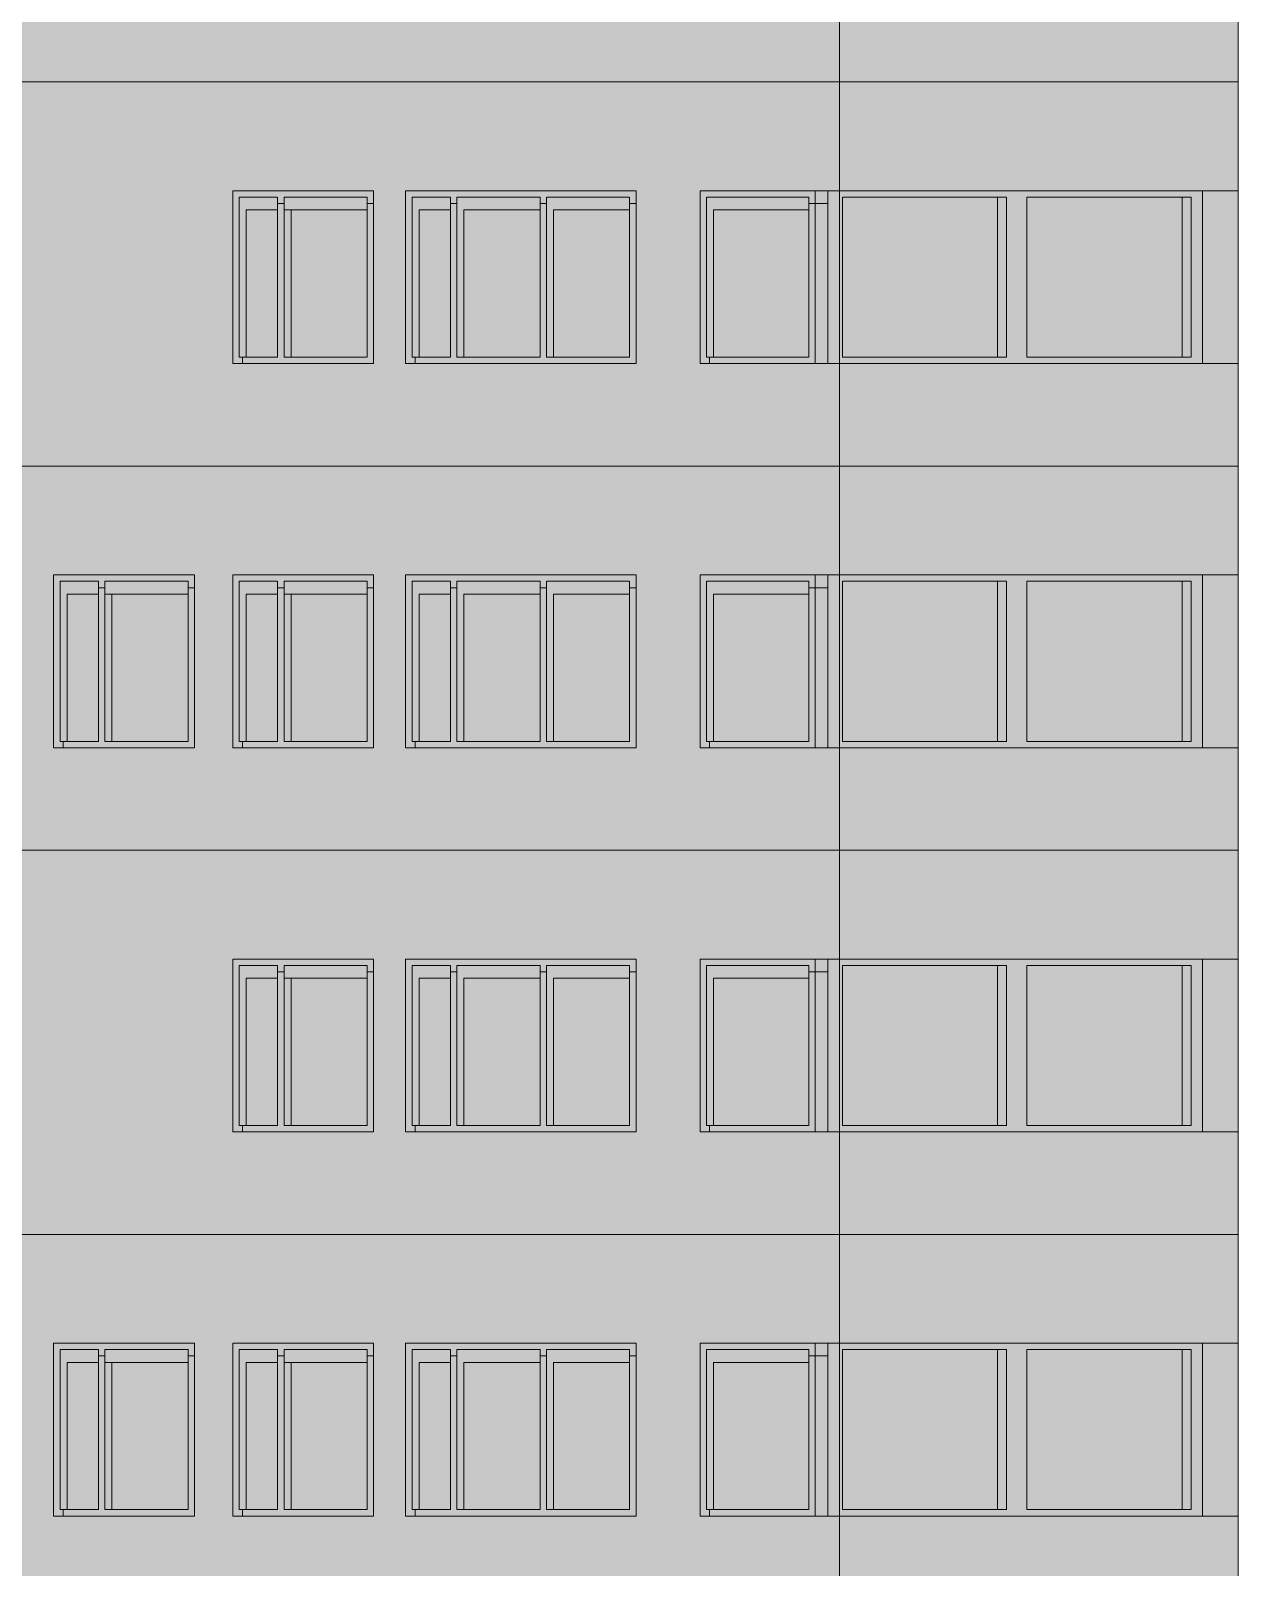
# Model space of a CAD drawing. Header units: millimetres. Extents: x 145836 to 266027, y 108786 to 206069.
# Drawn here: x 163523 to 168240, y 187599 to 193599 of the extents above; entities that cross this region are included whole.
import ezdxf

# ---------------------------------------------------------------- set-up
doc = ezdxf.new("R2010")
doc.units = ezdxf.units.MM
doc.layers.get('0').update_dxf_attribs({"color": 250})
doc.layers.add('hatch1', color=7, linetype='Continuous')

msp = doc.modelspace()

# ---------------------------------------------------------------- hatches: boundary and pattern name
at = {"lineweight": 20}
for color, points in [(253, [(164312.1, 192299), (164349.5, 192299), (164349.5, 192324), (164337.1, 192324), (164337.1, 192949), (164487.1, 192949), (164487.1, 192924), (164512.1, 192924), (164512.1, 192949), (164837.1, 192949), (164837.1, 192924), (164862.1, 192924), (164862.1, 192974), (164312.1, 192974)]), (253, [(165887.1, 192974), (164987.1, 192974), (164987.1, 192299), (165024.5, 192299), (165024.5, 192324), (165012.1, 192324), (165012.1, 192949), (165162.1, 192949), (165162.1, 192924), (165187.1, 192924), (165187.1, 192949), (165512.1, 192949), (165512.1, 192924), (165537.1, 192924), (165537.1, 192949), (165862.1, 192949), (165862.1, 192924), (165887.1, 192924)]), (253, [(163612.1, 191474), (163612.1, 190799), (163649.5, 190799), (163649.5, 190824), (163637.1, 190824), (163637.1, 191449), (163787.1, 191449), (163787.1, 191424), (163812.1, 191424), (163812.1, 191449), (164137.1, 191449), (164137.1, 191424), (164162.1, 191424), (164162.1, 191474)]), (253, [(164312.1, 190799), (164349.5, 190799), (164349.5, 190824), (164337.1, 190824), (164337.1, 191449), (164487.1, 191449), (164487.1, 191424), (164512.1, 191424), (164512.1, 191449), (164837.1, 191449), (164837.1, 191424), (164862.1, 191424), (164862.1, 191474), (164312.1, 191474)]), (253, [(165887.1, 191474), (164987.1, 191474), (164987.1, 190799), (165024.5, 190799), (165024.5, 190824), (165012.1, 190824), (165012.1, 191449), (165162.1, 191449), (165162.1, 191424), (165187.1, 191424), (165187.1, 191449), (165512.1, 191449), (165512.1, 191424), (165537.1, 191424), (165537.1, 191449), (165862.1, 191449), (165862.1, 191424), (165887.1, 191424)]), (255, [(164137.1, 190824), (163812.1, 190824), (163812.1, 191424), (163787.1, 191424), (163787.1, 190824), (163649.5, 190824), (163649.5, 190799), (164162.1, 190799), (164162.1, 191424), (164137.1, 191424)]), (253, [(164312.1, 189299), (164349.5, 189299), (164349.5, 189324), (164337.1, 189324), (164337.1, 189949), (164487.1, 189949), (164487.1, 189924), (164512.1, 189924), (164512.1, 189949), (164837.1, 189949), (164837.1, 189924), (164862.1, 189924), (164862.1, 189974), (164312.1, 189974)]), (253, [(165887.1, 189974), (164987.1, 189974), (164987.1, 189299), (165024.5, 189299), (165024.5, 189324), (165012.1, 189324), (165012.1, 189949), (165162.1, 189949), (165162.1, 189924), (165187.1, 189924), (165187.1, 189949), (165512.1, 189949), (165512.1, 189924), (165537.1, 189924), (165537.1, 189949), (165862.1, 189949), (165862.1, 189924), (165887.1, 189924)]), (253, [(163612.1, 188474), (163612.1, 187799), (163649.5, 187799), (163649.5, 187824), (163637.1, 187824), (163637.1, 188449), (163787.1, 188449), (163787.1, 188424), (163812.1, 188424), (163812.1, 188449), (164137.1, 188449), (164137.1, 188424), (164162.1, 188424), (164162.1, 188474)]), (253, [(164312.1, 187799), (164349.5, 187799), (164349.5, 187824), (164337.1, 187824), (164337.1, 188449), (164487.1, 188449), (164487.1, 188424), (164512.1, 188424), (164512.1, 188449), (164837.1, 188449), (164837.1, 188424), (164862.1, 188424), (164862.1, 188474), (164312.1, 188474)]), (253, [(165887.1, 188474), (164987.1, 188474), (164987.1, 187799), (165024.5, 187799), (165024.5, 187824), (165012.1, 187824), (165012.1, 188449), (165162.1, 188449), (165162.1, 188424), (165187.1, 188424), (165187.1, 188449), (165512.1, 188449), (165512.1, 188424), (165537.1, 188424), (165537.1, 188449), (165862.1, 188449), (165862.1, 188424), (165887.1, 188424)]), (255, [(164137.1, 187824), (163812.1, 187824), (163812.1, 188424), (163787.1, 188424), (163787.1, 187824), (163649.5, 187824), (163649.5, 187799), (164162.1, 187799), (164162.1, 188424), (164137.1, 188424)])]:
    msp.add_hatch(color=color, dxfattribs=at).paths.add_polyline_path(points)
at = {"lineweight": 13}
h = msp.add_hatch(color=253, dxfattribs=at)
h.paths.add_polyline_path([(166587.1, 192974), (166137.1, 192974), (166137.1, 192924), (166162.1, 192924), (166162.1, 192949), (166562.1, 192949), (166562.1, 192924), (166587.1, 192924)])
h.paths.add_polyline_path([(166636.1, 192974), (166587.1, 192974), (166587.1, 192924), (166636.1, 192924)])
at = {"lineweight": 13, "true_color": 0xb3b3b3}
h = msp.add_hatch(color=253, dxfattribs=at)
h.paths.add_polyline_path([(166636.1, 192974), (166636.1, 192299), (168099.6, 192299), (168099.6, 192974)])
h.paths.add_polyline_path([(167414, 192324), (168055.6, 192324), (168055.6, 192949), (167414, 192949)], flags=16)
h.paths.add_polyline_path([(167334.8, 192324), (166693.1, 192324), (166693.1, 192949), (167334.8, 192949)], flags=16)
at = {"lineweight": 13, "true_color": 0x5c5c5c}
h = msp.add_hatch(color=251, dxfattribs=at)
h.dxf.hatch_style = 1
h.paths.add_polyline_path([(168239.6, 192974), (168099.6, 192974), (168099.6, 192299), (168239.6, 192299)])
at = {"lineweight": 20, "true_color": 0x5c6d75}
for points in [[(164337.1, 192949), (164337.1, 192324), (164364.5, 192324), (164364.5, 192899), (164487.1, 192899), (164487.1, 192949)], [(164837.1, 192899), (164837.1, 192949), (164512.1, 192949), (164512.1, 192899)], [(164337.1, 191449), (164337.1, 190824), (164364.5, 190824), (164364.5, 191399), (164487.1, 191399), (164487.1, 191449)], [(164837.1, 191399), (164837.1, 191449), (164512.1, 191449), (164512.1, 191399)], [(164337.1, 189949), (164337.1, 189324), (164364.5, 189324), (164364.5, 189899), (164487.1, 189899), (164487.1, 189949)], [(164837.1, 189899), (164837.1, 189949), (164512.1, 189949), (164512.1, 189899)], [(164337.1, 188449), (164337.1, 187824), (164364.5, 187824), (164364.5, 188399), (164487.1, 188399), (164487.1, 188449)], [(164837.1, 188399), (164837.1, 188449), (164512.1, 188449), (164512.1, 188399)]]:
    msp.add_hatch(color=147, dxfattribs=at).paths.add_polyline_path(points)
at = {"lineweight": 13}
for color, points in [(255, [(164862.1, 192924), (164837.1, 192924), (164837.1, 192324), (164512.1, 192324), (164512.1, 192924), (164487.1, 192924), (164487.1, 192324), (164349.5, 192324), (164349.5, 192299), (164862.1, 192299)]), (255, [(165887.1, 192924), (165862.1, 192924), (165862.1, 192324), (165537.1, 192324), (165537.1, 192924), (165512.1, 192924), (165512.1, 192324), (165187.1, 192324), (165187.1, 192924), (165162.1, 192924), (165162.1, 192324), (165024.5, 192324), (165024.5, 192299), (165887.1, 192299)]), (253, [(166162.1, 192924), (166137.1, 192924), (166137.1, 192299), (166174.5, 192299), (166174.5, 192324), (166162.1, 192324)]), (255, [(164862.1, 191424), (164837.1, 191424), (164837.1, 190824), (164512.1, 190824), (164512.1, 191424), (164487.1, 191424), (164487.1, 190824), (164349.5, 190824), (164349.5, 190799), (164862.1, 190799)]), (255, [(165887.1, 191424), (165862.1, 191424), (165862.1, 190824), (165537.1, 190824), (165537.1, 191424), (165512.1, 191424), (165512.1, 190824), (165187.1, 190824), (165187.1, 191424), (165162.1, 191424), (165162.1, 190824), (165024.5, 190824), (165024.5, 190799), (165887.1, 190799)]), (253, [(166162.1, 191424), (166137.1, 191424), (166137.1, 190799), (166174.5, 190799), (166174.5, 190824), (166162.1, 190824)]), (255, [(164862.1, 189924), (164837.1, 189924), (164837.1, 189324), (164512.1, 189324), (164512.1, 189924), (164487.1, 189924), (164487.1, 189324), (164349.5, 189324), (164349.5, 189299), (164862.1, 189299)]), (255, [(165887.1, 189924), (165862.1, 189924), (165862.1, 189324), (165537.1, 189324), (165537.1, 189924), (165512.1, 189924), (165512.1, 189324), (165187.1, 189324), (165187.1, 189924), (165162.1, 189924), (165162.1, 189324), (165024.5, 189324), (165024.5, 189299), (165887.1, 189299)]), (253, [(166162.1, 189924), (166137.1, 189924), (166137.1, 189299), (166174.5, 189299), (166174.5, 189324), (166162.1, 189324)]), (255, [(164862.1, 188424), (164837.1, 188424), (164837.1, 187824), (164512.1, 187824), (164512.1, 188424), (164487.1, 188424), (164487.1, 187824), (164349.5, 187824), (164349.5, 187799), (164862.1, 187799)]), (255, [(165887.1, 188424), (165862.1, 188424), (165862.1, 187824), (165537.1, 187824), (165537.1, 188424), (165512.1, 188424), (165512.1, 187824), (165187.1, 187824), (165187.1, 188424), (165162.1, 188424), (165162.1, 187824), (165024.5, 187824), (165024.5, 187799), (165887.1, 187799)]), (253, [(166162.1, 188424), (166137.1, 188424), (166137.1, 187799), (166174.5, 187799), (166174.5, 187824), (166162.1, 187824)])]:
    msp.add_hatch(color=color, dxfattribs=at).paths.add_polyline_path(points)
at = {"lineweight": 13, "true_color": 0x5c6d75}
for points in [[(165012.1, 192949), (165012.1, 192324), (165039.5, 192324), (165039.5, 192899), (165162.1, 192899), (165162.1, 192949)], [(166162.1, 192949), (166162.1, 192324), (166189.5, 192324), (166189.5, 192899), (166562.1, 192899), (166562.1, 192949)], [(165012.1, 191449), (165012.1, 190824), (165039.5, 190824), (165039.5, 191399), (165162.1, 191399), (165162.1, 191449)], [(166162.1, 191449), (166162.1, 190824), (166189.5, 190824), (166189.5, 191399), (166562.1, 191399), (166562.1, 191449)], [(165012.1, 189949), (165012.1, 189324), (165039.5, 189324), (165039.5, 189899), (165162.1, 189899), (165162.1, 189949)], [(166162.1, 189949), (166162.1, 189324), (166189.5, 189324), (166189.5, 189899), (166562.1, 189899), (166562.1, 189949)], [(165012.1, 188449), (165012.1, 187824), (165039.5, 187824), (165039.5, 188399), (165162.1, 188399), (165162.1, 188449)], [(166162.1, 188449), (166162.1, 187824), (166189.5, 187824), (166189.5, 188399), (166562.1, 188399), (166562.1, 188449)]]:
    msp.add_hatch(color=147, dxfattribs=at).paths.add_polyline_path(points)
h = msp.add_hatch(color=147, dxfattribs=at)
h.paths.add_polyline_path([(165187.1, 192949), (165187.1, 192324), (165214.5, 192324), (165214.5, 192899), (165512.1, 192899), (165512.1, 192949)])
h.paths.add_polyline_path([(165537.1, 192949), (165537.1, 192324), (165564.5, 192324), (165564.5, 192899), (165862.1, 192899), (165862.1, 192949)])
at = {"lineweight": 13}
h = msp.add_hatch(color=255, dxfattribs=at)
h.paths.add_polyline_path([(166636.1, 192924), (166587.1, 192924), (166587.1, 192299), (166636.1, 192299)])
h.paths.add_polyline_path([(166587.1, 192924), (166562.1, 192924), (166562.1, 192324), (166174.5, 192324), (166174.5, 192299), (166587.1, 192299)])
at = {"lineweight": 13, "true_color": 0x5c6d75}
h = msp.add_hatch(color=147, dxfattribs=at)
h.paths.add_polyline_path([(166693.1, 192949), (166693.1, 192324), (167299.4, 192324), (167299.4, 192949)])
h.paths.add_polyline_path([(167414, 192949), (167414, 192324), (168020.3, 192324), (168020.3, 192949)])
at = {"lineweight": 13, "true_color": 0x5c5c5c}
h = msp.add_hatch(color=251, dxfattribs=at)
h.paths.add_polyline_path([(167334.8, 192949), (167299.4, 192949), (167299.4, 192324), (167334.8, 192324)])
h.paths.add_polyline_path([(168055.6, 192949), (168020.3, 192949), (168020.3, 192324), (168055.6, 192324)])
at = {"lineweight": 13, "true_color": 0x70858f}
h = msp.add_hatch(color=8, dxfattribs=at)
h.paths.add_polyline_path([(164539.5, 192324), (164837.1, 192324), (164837.1, 192899), (164539.5, 192899)])
h.paths.add_polyline_path([(164487.1, 192899), (164364.5, 192899), (164364.5, 192324), (164487.1, 192324)])
at = {"lineweight": 13, "true_color": 0x5c6d75}
h = msp.add_hatch(color=147, dxfattribs=at)
h.dxf.hatch_style = 1
h.paths.add_polyline_path([(164539.5, 192899), (164512.1, 192899), (164512.1, 192324), (164539.5, 192324)])
at = {"lineweight": 13, "true_color": 0x70858f}
h = msp.add_hatch(color=8, dxfattribs=at)
h.paths.add_polyline_path([(165039.5, 192324), (165162.1, 192324), (165162.1, 192899), (165039.5, 192899)])
h.paths.add_polyline_path([(165214.5, 192324), (165512.1, 192324), (165512.1, 192899), (165214.5, 192899)])
h.paths.add_polyline_path([(165564.5, 192899), (165564.5, 192324), (165862.1, 192324), (165862.1, 192899)])
for points in [[(166189.5, 192899), (166189.5, 192324), (166562.1, 192324), (166562.1, 192899)], [(166189.5, 191399), (166189.5, 190824), (166562.1, 190824), (166562.1, 191399)], [(166189.5, 189899), (166189.5, 189324), (166562.1, 189324), (166562.1, 189899)], [(166189.5, 188399), (166189.5, 187824), (166562.1, 187824), (166562.1, 188399)]]:
    msp.add_hatch(color=8, dxfattribs=at).paths.add_polyline_path(points)
at = {"lineweight": 13}
h = msp.add_hatch(color=253, dxfattribs=at)
h.paths.add_polyline_path([(166587.1, 191474), (166137.1, 191474), (166137.1, 191424), (166162.1, 191424), (166162.1, 191449), (166562.1, 191449), (166562.1, 191424), (166587.1, 191424)])
h.paths.add_polyline_path([(166636.1, 191474), (166587.1, 191474), (166587.1, 191424), (166636.1, 191424)])
at = {"lineweight": 13, "true_color": 0xb3b3b3}
h = msp.add_hatch(color=253, dxfattribs=at)
h.paths.add_polyline_path([(166636.1, 191474), (166636.1, 190799), (168099.6, 190799), (168099.6, 191474)])
h.paths.add_polyline_path([(167414, 190824), (168055.6, 190824), (168055.6, 191449), (167414, 191449)], flags=16)
h.paths.add_polyline_path([(167334.8, 190824), (166693.1, 190824), (166693.1, 191449), (167334.8, 191449)], flags=16)
at = {"lineweight": 13, "true_color": 0x5c5c5c}
h = msp.add_hatch(color=251, dxfattribs=at)
h.dxf.hatch_style = 1
h.paths.add_polyline_path([(168239.6, 191474), (168099.6, 191474), (168099.6, 190799), (168239.6, 190799)])
at = {"lineweight": 20, "true_color": 0x5c6d75}
h = msp.add_hatch(color=147, dxfattribs=at)
h.paths.add_polyline_path([(164137.1, 191399), (164137.1, 191449), (163812.1, 191449), (163812.1, 191399)])
h.paths.add_polyline_path([(163787.1, 191399), (163787.1, 191449), (163637.1, 191449), (163637.1, 190824), (163664.5, 190824), (163664.5, 191399)])
at = {"lineweight": 13, "true_color": 0x5c6d75}
h = msp.add_hatch(color=147, dxfattribs=at)
h.paths.add_polyline_path([(165187.1, 191449), (165187.1, 190824), (165214.5, 190824), (165214.5, 191399), (165512.1, 191399), (165512.1, 191449)])
h.paths.add_polyline_path([(165537.1, 191449), (165537.1, 190824), (165564.5, 190824), (165564.5, 191399), (165862.1, 191399), (165862.1, 191449)])
at = {"lineweight": 13}
h = msp.add_hatch(color=255, dxfattribs=at)
h.paths.add_polyline_path([(166636.1, 191424), (166587.1, 191424), (166587.1, 190799), (166636.1, 190799)])
h.paths.add_polyline_path([(166587.1, 191424), (166562.1, 191424), (166562.1, 190824), (166174.5, 190824), (166174.5, 190799), (166587.1, 190799)])
at = {"lineweight": 13, "true_color": 0x5c6d75}
h = msp.add_hatch(color=147, dxfattribs=at)
h.paths.add_polyline_path([(166693.1, 191449), (166693.1, 190824), (167299.4, 190824), (167299.4, 191449)])
h.paths.add_polyline_path([(167414, 191449), (167414, 190824), (168020.3, 190824), (168020.3, 191449)])
at = {"lineweight": 13, "true_color": 0x5c5c5c}
h = msp.add_hatch(color=251, dxfattribs=at)
h.paths.add_polyline_path([(167334.8, 191449), (167299.4, 191449), (167299.4, 190824), (167334.8, 190824)])
h.paths.add_polyline_path([(168055.6, 191449), (168020.3, 191449), (168020.3, 190824), (168055.6, 190824)])
at = {"lineweight": 13, "true_color": 0x70858f}
h = msp.add_hatch(color=8, dxfattribs=at)
h.paths.add_polyline_path([(164137.1, 191399), (163839.5, 191399), (163839.5, 190824), (164137.1, 190824)])
h.paths.add_polyline_path([(163664.5, 190824), (163787.1, 190824), (163787.1, 191399), (163664.5, 191399)])
at = {"lineweight": 13, "true_color": 0x5c6d75}
h = msp.add_hatch(color=147, dxfattribs=at)
h.paths.add_polyline_path([(163839.5, 191399), (163812.1, 191399), (163812.1, 190824), (163839.5, 190824)])
h.paths.add_polyline_path([(164512.1, 190824), (164539.5, 190824), (164539.5, 191399), (164512.1, 191399)])
at = {"lineweight": 13, "true_color": 0x70858f}
h = msp.add_hatch(color=8, dxfattribs=at)
h.paths.add_polyline_path([(164539.5, 190824), (164837.1, 190824), (164837.1, 191399), (164539.5, 191399)])
h.paths.add_polyline_path([(164487.1, 191399), (164364.5, 191399), (164364.5, 190824), (164487.1, 190824)])
h = msp.add_hatch(color=8, dxfattribs=at)
h.paths.add_polyline_path([(165039.5, 190824), (165162.1, 190824), (165162.1, 191399), (165039.5, 191399)])
h.paths.add_polyline_path([(165214.5, 190824), (165512.1, 190824), (165512.1, 191399), (165214.5, 191399)])
h.paths.add_polyline_path([(165564.5, 191399), (165564.5, 190824), (165862.1, 190824), (165862.1, 191399)])
at = {"lineweight": 13}
h = msp.add_hatch(color=253, dxfattribs=at)
h.paths.add_polyline_path([(166587.1, 189974), (166137.1, 189974), (166137.1, 189924), (166162.1, 189924), (166162.1, 189949), (166562.1, 189949), (166562.1, 189924), (166587.1, 189924)])
h.paths.add_polyline_path([(166636.1, 189974), (166587.1, 189974), (166587.1, 189924), (166636.1, 189924)])
at = {"lineweight": 13, "true_color": 0xb3b3b3}
h = msp.add_hatch(color=253, dxfattribs=at)
h.paths.add_polyline_path([(166636.1, 189974), (166636.1, 189299), (168099.6, 189299), (168099.6, 189974)])
h.paths.add_polyline_path([(167414, 189324), (168055.6, 189324), (168055.6, 189949), (167414, 189949)], flags=16)
h.paths.add_polyline_path([(167334.8, 189324), (166693.1, 189324), (166693.1, 189949), (167334.8, 189949)], flags=16)
at = {"lineweight": 13, "true_color": 0x5c5c5c}
h = msp.add_hatch(color=251, dxfattribs=at)
h.dxf.hatch_style = 1
h.paths.add_polyline_path([(168239.6, 189974), (168099.6, 189974), (168099.6, 189299), (168239.6, 189299)])
at = {"lineweight": 13, "true_color": 0x5c6d75}
h = msp.add_hatch(color=147, dxfattribs=at)
h.paths.add_polyline_path([(165187.1, 189949), (165187.1, 189324), (165214.5, 189324), (165214.5, 189899), (165512.1, 189899), (165512.1, 189949)])
h.paths.add_polyline_path([(165537.1, 189949), (165537.1, 189324), (165564.5, 189324), (165564.5, 189899), (165862.1, 189899), (165862.1, 189949)])
at = {"lineweight": 13}
h = msp.add_hatch(color=255, dxfattribs=at)
h.paths.add_polyline_path([(166636.1, 189924), (166587.1, 189924), (166587.1, 189299), (166636.1, 189299)])
h.paths.add_polyline_path([(166587.1, 189924), (166562.1, 189924), (166562.1, 189324), (166174.5, 189324), (166174.5, 189299), (166587.1, 189299)])
at = {"lineweight": 13, "true_color": 0x5c6d75}
h = msp.add_hatch(color=147, dxfattribs=at)
h.paths.add_polyline_path([(166693.1, 189949), (166693.1, 189324), (167299.4, 189324), (167299.4, 189949)])
h.paths.add_polyline_path([(167414, 189949), (167414, 189324), (168020.3, 189324), (168020.3, 189949)])
at = {"lineweight": 13, "true_color": 0x5c5c5c}
h = msp.add_hatch(color=251, dxfattribs=at)
h.paths.add_polyline_path([(167334.8, 189949), (167299.4, 189949), (167299.4, 189324), (167334.8, 189324)])
h.paths.add_polyline_path([(168055.6, 189949), (168020.3, 189949), (168020.3, 189324), (168055.6, 189324)])
at = {"lineweight": 13, "true_color": 0x70858f}
h = msp.add_hatch(color=8, dxfattribs=at)
h.paths.add_polyline_path([(164539.5, 189324), (164837.1, 189324), (164837.1, 189899), (164539.5, 189899)])
h.paths.add_polyline_path([(164487.1, 189899), (164364.5, 189899), (164364.5, 189324), (164487.1, 189324)])
at = {"lineweight": 13, "true_color": 0x5c6d75}
h = msp.add_hatch(color=147, dxfattribs=at)
h.dxf.hatch_style = 1
h.paths.add_polyline_path([(164539.5, 189899), (164512.1, 189899), (164512.1, 189324), (164539.5, 189324)])
at = {"lineweight": 13, "true_color": 0x70858f}
h = msp.add_hatch(color=8, dxfattribs=at)
h.paths.add_polyline_path([(165039.5, 189324), (165162.1, 189324), (165162.1, 189899), (165039.5, 189899)])
h.paths.add_polyline_path([(165214.5, 189324), (165512.1, 189324), (165512.1, 189899), (165214.5, 189899)])
h.paths.add_polyline_path([(165564.5, 189899), (165564.5, 189324), (165862.1, 189324), (165862.1, 189899)])
at = {"lineweight": 13}
h = msp.add_hatch(color=253, dxfattribs=at)
h.paths.add_polyline_path([(166587.1, 188474), (166137.1, 188474), (166137.1, 188424), (166162.1, 188424), (166162.1, 188449), (166562.1, 188449), (166562.1, 188424), (166587.1, 188424)])
h.paths.add_polyline_path([(166636.1, 188474), (166587.1, 188474), (166587.1, 188424), (166636.1, 188424)])
at = {"lineweight": 13, "true_color": 0xb3b3b3}
h = msp.add_hatch(color=253, dxfattribs=at)
h.paths.add_polyline_path([(166636.1, 188474), (166636.1, 187799), (168099.6, 187799), (168099.6, 188474)])
h.paths.add_polyline_path([(167414, 187824), (168055.6, 187824), (168055.6, 188449), (167414, 188449)], flags=16)
h.paths.add_polyline_path([(167334.8, 187824), (166693.1, 187824), (166693.1, 188449), (167334.8, 188449)], flags=16)
at = {"lineweight": 13, "true_color": 0x5c5c5c}
h = msp.add_hatch(color=251, dxfattribs=at)
h.dxf.hatch_style = 1
h.paths.add_polyline_path([(168239.6, 188474), (168099.6, 188474), (168099.6, 187799), (168239.6, 187799)])
at = {"lineweight": 20, "true_color": 0x5c6d75}
h = msp.add_hatch(color=147, dxfattribs=at)
h.paths.add_polyline_path([(164137.1, 188399), (164137.1, 188449), (163812.1, 188449), (163812.1, 188399)])
h.paths.add_polyline_path([(163787.1, 188399), (163787.1, 188449), (163637.1, 188449), (163637.1, 187824), (163664.5, 187824), (163664.5, 188399)])
at = {"lineweight": 13, "true_color": 0x5c6d75}
h = msp.add_hatch(color=147, dxfattribs=at)
h.paths.add_polyline_path([(165187.1, 188449), (165187.1, 187824), (165214.5, 187824), (165214.5, 188399), (165512.1, 188399), (165512.1, 188449)])
h.paths.add_polyline_path([(165537.1, 188449), (165537.1, 187824), (165564.5, 187824), (165564.5, 188399), (165862.1, 188399), (165862.1, 188449)])
at = {"lineweight": 13}
h = msp.add_hatch(color=255, dxfattribs=at)
h.paths.add_polyline_path([(166636.1, 188424), (166587.1, 188424), (166587.1, 187799), (166636.1, 187799)])
h.paths.add_polyline_path([(166587.1, 188424), (166562.1, 188424), (166562.1, 187824), (166174.5, 187824), (166174.5, 187799), (166587.1, 187799)])
at = {"lineweight": 13, "true_color": 0x5c6d75}
h = msp.add_hatch(color=147, dxfattribs=at)
h.paths.add_polyline_path([(166693.1, 188449), (166693.1, 187824), (167299.4, 187824), (167299.4, 188449)])
h.paths.add_polyline_path([(167414, 188449), (167414, 187824), (168020.3, 187824), (168020.3, 188449)])
at = {"lineweight": 13, "true_color": 0x5c5c5c}
h = msp.add_hatch(color=251, dxfattribs=at)
h.paths.add_polyline_path([(167334.8, 188449), (167299.4, 188449), (167299.4, 187824), (167334.8, 187824)])
h.paths.add_polyline_path([(168055.6, 188449), (168020.3, 188449), (168020.3, 187824), (168055.6, 187824)])
at = {"lineweight": 13, "true_color": 0x70858f}
h = msp.add_hatch(color=8, dxfattribs=at)
h.paths.add_polyline_path([(164137.1, 188399), (163839.5, 188399), (163839.5, 187824), (164137.1, 187824)])
h.paths.add_polyline_path([(163664.5, 187824), (163787.1, 187824), (163787.1, 188399), (163664.5, 188399)])
at = {"lineweight": 13, "true_color": 0x5c6d75}
h = msp.add_hatch(color=147, dxfattribs=at)
h.paths.add_polyline_path([(163839.5, 188399), (163812.1, 188399), (163812.1, 187824), (163839.5, 187824)])
h.paths.add_polyline_path([(164512.1, 187824), (164539.5, 187824), (164539.5, 188399), (164512.1, 188399)])
at = {"lineweight": 13, "true_color": 0x70858f}
h = msp.add_hatch(color=8, dxfattribs=at)
h.paths.add_polyline_path([(164539.5, 187824), (164837.1, 187824), (164837.1, 188399), (164539.5, 188399)])
h.paths.add_polyline_path([(164487.1, 188399), (164364.5, 188399), (164364.5, 187824), (164487.1, 187824)])
h = msp.add_hatch(color=8, dxfattribs=at)
h.paths.add_polyline_path([(165039.5, 187824), (165162.1, 187824), (165162.1, 188399), (165039.5, 188399)])
h.paths.add_polyline_path([(165214.5, 187824), (165512.1, 187824), (165512.1, 188399), (165214.5, 188399)])
h.paths.add_polyline_path([(165564.5, 188399), (165564.5, 187824), (165862.1, 187824), (165862.1, 188399)])
at = {"layer": 'hatch1', "lineweight": 13, "true_color": 0xc98238}
h = msp.add_hatch(color=23, dxfattribs=at)
h.dxf.hatch_style = 1
h.paths.add_polyline_path([(163197.1, 194899), (163197.1, 193399), (166681.9, 193399), (166681.9, 193799), (166137.1, 193799), (166137.1, 194474), (166681.9, 194474), (166681.9, 194899)])
h.paths.add_polyline_path([(164312.1, 194474), (164312.1, 193799), (164862.1, 193799), (164862.1, 194474)], flags=16)
h.paths.add_polyline_path([(164337.1, 194449), (164487.1, 194449), (164487.1, 194424), (164512.1, 194424), (164512.1, 194449), (164837.1, 194449), (164837.1, 193824), (164512.1, 193824), (164512.1, 194424), (164487.1, 194424), (164487.1, 193824), (164337.1, 193824)], flags=0)
h.paths.add_polyline_path([(164162.1, 194474), (164162.1, 193799), (163612.1, 193799), (163612.1, 194474)], flags=16)
h.paths.add_polyline_path([(164137.1, 194449), (164137.1, 193824), (163812.1, 193824), (163812.1, 194424), (163787.1, 194424), (163787.1, 193824), (163637.1, 193824), (163637.1, 194449), (163787.1, 194449), (163787.1, 194424), (163812.1, 194424), (163812.1, 194449)], flags=0)
h.paths.add_polyline_path([(164987.1, 194474), (165887.1, 194474), (165887.1, 193799), (164987.1, 193799)], flags=16)
h.paths.add_polyline_path([(165012.1, 194449), (165162.1, 194449), (165162.1, 194424), (165187.1, 194424), (165187.1, 194449), (165512.1, 194449), (165512.1, 194424), (165537.1, 194424), (165537.1, 194449), (165537.1, 193824), (165537.1, 194424), (165512.1, 194424), (165512.1, 193824), (165187.1, 193824), (165187.1, 194424), (165162.1, 194424), (165162.1, 193824), (165012.1, 193824)], flags=0)
at = {"layer": 'hatch1', "lineweight": 13, "true_color": 0x9c652b}
h = msp.add_hatch(color=25, dxfattribs=at)
h.dxf.hatch_style = 1
h.paths.add_polyline_path([(168239.6, 194474), (168239.6, 194899), (166681.9, 194899), (166681.9, 194474)])
h.paths.add_polyline_path([(166681.9, 193799), (166681.9, 193399), (168239.6, 193399), (168239.6, 193799)])
at = {"layer": 'hatch1', "lineweight": 13, "true_color": 0xf1e5a2}
h = msp.add_hatch(color=41, dxfattribs=at)
h.dxf.hatch_style = 1
h.paths.add_polyline_path([(163197.1, 193399), (163197.1, 191899), (166681.9, 191899), (166681.9, 192299), (166137.1, 192299), (166137.1, 192974), (166681.9, 192974), (166681.9, 193399)])
h.paths.add_polyline_path([(164312.1, 192974), (164312.1, 192299), (164862.1, 192299), (164862.1, 192974)], flags=16)
h.paths.add_polyline_path([(164337.1, 192949), (164487.1, 192949), (164837.1, 192949), (164837.1, 192324), (164512.1, 192324), (164337.1, 192324)], flags=0)
h.paths.add_polyline_path([(164987.1, 192974), (165887.1, 192974), (165887.1, 192299), (164987.1, 192299)], flags=16)
h.paths.add_polyline_path([(165012.1, 192949), (165162.1, 192949), (165512.1, 192949), (165012.1, 192949), (165012.1, 192324), (165537.1, 192324), (165187.1, 192324), (165012.1, 192324)], flags=0)
at = {"layer": 'hatch1', "lineweight": 13, "true_color": 0xd9c77d}
h = msp.add_hatch(color=53, dxfattribs=at)
h.dxf.hatch_style = 1
h.paths.add_polyline_path([(168239.6, 192974), (168239.6, 193399), (166681.9, 193399), (166681.9, 192974)])
h.paths.add_polyline_path([(166681.9, 192299), (166681.9, 191899), (168239.6, 191899), (168239.6, 192299)])
at = {"layer": 'hatch1', "lineweight": 13, "true_color": 0xf1e5a2}
h = msp.add_hatch(color=41, dxfattribs=at)
h.dxf.hatch_style = 1
h.paths.add_polyline_path([(163197.1, 191899), (163197.1, 190399), (166681.9, 190399), (166681.9, 190799), (166137.1, 190799), (166137.1, 191474), (166681.9, 191474), (166681.9, 191899)])
h.paths.add_polyline_path([(164162.1, 191474), (163612.1, 191474), (163612.1, 190799), (164162.1, 190799)], flags=16)
h.paths.add_polyline_path([(164137.1, 191449), (164137.1, 190824), (163812.1, 190824), (163637.1, 190824), (163637.1, 191449), (163787.1, 191449)], flags=0)
h.paths.add_polyline_path([(164312.1, 191474), (164312.1, 190799), (164862.1, 190799), (164862.1, 191474)], flags=16)
h.paths.add_polyline_path([(164337.1, 191449), (164487.1, 191449), (164837.1, 191449), (164837.1, 190824), (164512.1, 190824), (164337.1, 190824)], flags=0)
h.paths.add_polyline_path([(164987.1, 191474), (165887.1, 191474), (165887.1, 190799), (164987.1, 190799)], flags=16)
h.paths.add_polyline_path([(165012.1, 191449), (165162.1, 191449), (165512.1, 191449), (165012.1, 191449), (165012.1, 190824), (165537.1, 190824), (165187.1, 190824), (165012.1, 190824)], flags=0)
at = {"layer": 'hatch1', "lineweight": 13, "true_color": 0xd9c77d}
h = msp.add_hatch(color=53, dxfattribs=at)
h.dxf.hatch_style = 1
h.paths.add_polyline_path([(168239.6, 191474), (168239.6, 191899), (166681.9, 191899), (166681.9, 191474)])
h.paths.add_polyline_path([(166681.9, 190799), (166681.9, 190399), (168239.6, 190399), (168239.6, 190799)])
at = {"layer": 'hatch1', "lineweight": 13, "true_color": 0xf1e5a2}
h = msp.add_hatch(color=41, dxfattribs=at)
h.dxf.hatch_style = 1
h.paths.add_polyline_path([(163197.1, 190399), (163197.1, 188899), (166681.9, 188899), (166681.9, 189299), (166137.1, 189299), (166137.1, 189974), (166681.9, 189974), (166681.9, 190399)])
h.paths.add_polyline_path([(164312.1, 189974), (164312.1, 189299), (164862.1, 189299), (164862.1, 189974)], flags=16)
h.paths.add_polyline_path([(164337.1, 189949), (164487.1, 189949), (164837.1, 189949), (164837.1, 189324), (164512.1, 189324), (164337.1, 189324)], flags=0)
h.paths.add_polyline_path([(164987.1, 189974), (165887.1, 189974), (165887.1, 189299), (164987.1, 189299)], flags=16)
h.paths.add_polyline_path([(165012.1, 189949), (165162.1, 189949), (165512.1, 189949), (164987.1, 189949), (164987.1, 189324), (165537.1, 189324), (165187.1, 189324), (165012.1, 189324)], flags=0)
at = {"layer": 'hatch1', "lineweight": 13, "true_color": 0xd9c77d}
h = msp.add_hatch(color=53, dxfattribs=at)
h.dxf.hatch_style = 1
h.paths.add_polyline_path([(168239.6, 189974), (168239.6, 190399), (166681.9, 190399), (166681.9, 189974)])
h.paths.add_polyline_path([(166681.9, 189299), (166681.9, 188899), (168239.6, 188899), (168239.6, 189299)])
at = {"layer": 'hatch1', "lineweight": 13, "true_color": 0xf1e5a2}
h = msp.add_hatch(color=41, dxfattribs=at)
h.dxf.hatch_style = 1
h.paths.add_polyline_path([(163197.1, 188899), (163197.1, 187399), (166681.9, 187399), (166681.9, 187799), (166137.1, 187799), (166137.1, 188474), (166681.9, 188474), (166681.9, 188899)])
h.paths.add_polyline_path([(164162.1, 188474), (163612.1, 188474), (163612.1, 187799), (164162.1, 187799)], flags=16)
h.paths.add_polyline_path([(164137.1, 188449), (164137.1, 187824), (163812.1, 187824), (163637.1, 187824), (163637.1, 188449), (163787.1, 188449)], flags=0)
h.paths.add_polyline_path([(164312.1, 188474), (164312.1, 187799), (164862.1, 187799), (164862.1, 188474)], flags=16)
h.paths.add_polyline_path([(164337.1, 188449), (164487.1, 188449), (164837.1, 188449), (164837.1, 187824), (164512.1, 187824), (164337.1, 187824)], flags=0)
h.paths.add_polyline_path([(164987.1, 188474), (165887.1, 188474), (165887.1, 187799), (164987.1, 187799)], flags=16)
h.paths.add_polyline_path([(165012.1, 188449), (165162.1, 188449), (165512.1, 188449), (165012.1, 188449), (165012.1, 187824), (165537.1, 187824), (165187.1, 187824), (165012.1, 187824)], flags=0)
at = {"layer": 'hatch1', "lineweight": 13, "true_color": 0xd9c77d}
h = msp.add_hatch(color=53, dxfattribs=at)
h.dxf.hatch_style = 1
h.paths.add_polyline_path([(166681.9, 188899), (166681.9, 188474), (168239.6, 188474), (168239.6, 188899)])
h.paths.add_polyline_path([(166681.9, 187799), (166681.9, 187399), (168239.6, 187399), (168239.6, 187799)])

# ---------------------------------------------------------------- linework, layer by layer
at = {"lineweight": 20}
for p, q in [((166681.9, 168449), (166681.9, 201249)), ((168239.6, 168449), (168239.6, 201249)), ((168239.6, 193399), (154509.6, 193399)), ((164862.1, 192974), (164312.1, 192974)), ((164312.1, 192299), (164312.1, 192974)), ((164862.1, 192299), (164862.1, 192974)), ((164987.1, 192299), (164987.1, 192974)), ((164987.1, 192974), (165887.1, 192974)), ((165887.1, 192299), (165887.1, 192974)), ((166137.1, 192974), (168239.6, 192974)), ((166587.1, 192299), (166587.1, 192974)), ((166636.1, 192299), (166636.1, 192974)), ((168099.6, 192299), (168099.6, 192974)), ((164337.1, 192324), (164337.1, 192949)), ((164337.1, 192949), (164487.1, 192949)), ((164337.1, 192949), (164487.1, 192949)), ((164487.1, 192949), (164487.1, 192324)), ((164512.1, 192949), (164837.1, 192949)), ((164512.1, 192324), (164512.1, 192949)), ((164512.1, 192949), (164837.1, 192949)), ((164837.1, 192949), (164837.1, 192324)), ((165012.1, 192324), (165012.1, 192949)), ((165012.1, 192949), (165162.1, 192949)), ((165012.1, 192949), (165162.1, 192949)), ((165162.1, 192949), (165162.1, 192324)), ((165187.1, 192949), (165512.1, 192949)), ((165187.1, 192324), (165187.1, 192949)), ((165187.1, 192949), (165512.1, 192949)), ((165512.1, 192949), (165512.1, 192324)), ((165537.1, 192949), (165862.1, 192949)), ((165537.1, 192324), (165537.1, 192949)), ((165862.1, 192949), (165862.1, 192324)), ((166162.1, 192949), (166562.1, 192949)), ((166162.1, 192324), (166162.1, 192949)), ((166562.1, 192949), (166562.1, 192324)), ((166693.1, 192949), (167334.8, 192949)), ((166693.1, 192324), (166693.1, 192949)), ((167299.4, 192324), (167299.4, 192949)), ((167334.8, 192324), (167334.8, 192949)), ((167414, 192949), (168055.6, 192949)), ((167414, 192324), (167414, 192949)), ((168020.3, 192324), (168020.3, 192949)), ((168055.6, 192324), (168055.6, 192949)), ((164337.1, 192324), (164487.1, 192324)), ((164512.1, 192324), (164837.1, 192324)), ((165012.1, 192324), (165162.1, 192324)), ((165187.1, 192324), (165512.1, 192324)), ((165537.1, 192324), (165862.1, 192324)), ((166162.1, 192324), (166562.1, 192324)), ((166693.1, 192324), (167334.8, 192324)), ((167414, 192324), (168055.6, 192324)), ((164862.1, 192299), (164312.1, 192299)), ((164987.1, 192299), (165887.1, 192299)), ((166137.1, 192299), (168239.6, 192299)), ((168239.6, 191899), (154509.6, 191899)), ((164162.1, 191474), (163612.1, 191474)), ((163612.1, 190799), (163612.1, 191474)), ((164162.1, 190799), (164162.1, 191474)), ((164862.1, 191474), (164312.1, 191474)), ((164312.1, 190799), (164312.1, 191474)), ((164862.1, 190799), (164862.1, 191474)), ((164987.1, 190799), (164987.1, 191474)), ((164987.1, 191474), (165887.1, 191474)), ((165887.1, 190799), (165887.1, 191474)), ((166137.1, 191474), (168239.6, 191474)), ((166587.1, 190799), (166587.1, 191474)), ((166636.1, 190799), (166636.1, 191474)), ((168099.6, 190799), (168099.6, 191474)), ((163637.1, 190824), (163637.1, 191449)), ((163637.1, 191449), (163787.1, 191449)), ((163637.1, 191449), (163787.1, 191449)), ((163787.1, 191449), (163787.1, 190824)), ((163812.1, 191449), (164137.1, 191449)), ((163812.1, 191449), (164137.1, 191449)), ((163812.1, 190824), (163812.1, 191449)), ((164137.1, 191449), (164137.1, 190824)), ((164337.1, 190824), (164337.1, 191449)), ((164337.1, 191449), (164487.1, 191449)), ((164337.1, 191449), (164487.1, 191449)), ((164487.1, 191449), (164487.1, 190824)), ((164512.1, 191449), (164837.1, 191449)), ((164512.1, 190824), (164512.1, 191449)), ((164512.1, 191449), (164837.1, 191449)), ((164837.1, 191449), (164837.1, 190824)), ((165012.1, 190824), (165012.1, 191449)), ((165012.1, 191449), (165162.1, 191449)), ((165012.1, 191449), (165162.1, 191449)), ((165162.1, 191449), (165162.1, 190824)), ((165187.1, 191449), (165512.1, 191449)), ((165187.1, 190824), (165187.1, 191449)), ((165187.1, 191449), (165512.1, 191449)), ((165512.1, 191449), (165512.1, 190824)), ((165537.1, 191449), (165862.1, 191449)), ((165537.1, 190824), (165537.1, 191449)), ((165862.1, 191449), (165862.1, 190824)), ((166162.1, 191449), (166562.1, 191449)), ((166162.1, 190824), (166162.1, 191449)), ((166562.1, 191449), (166562.1, 190824)), ((166693.1, 191449), (167334.8, 191449)), ((166693.1, 190824), (166693.1, 191449)), ((167299.4, 190824), (167299.4, 191449)), ((167334.8, 190824), (167334.8, 191449)), ((167414, 191449), (168055.6, 191449)), ((167414, 190824), (167414, 191449)), ((168020.3, 190824), (168020.3, 191449)), ((168055.6, 190824), (168055.6, 191449)), ((163637.1, 190824), (163787.1, 190824)), ((163812.1, 190824), (164137.1, 190824)), ((164337.1, 190824), (164487.1, 190824)), ((164512.1, 190824), (164837.1, 190824)), ((165012.1, 190824), (165162.1, 190824)), ((165187.1, 190824), (165512.1, 190824)), ((165537.1, 190824), (165862.1, 190824)), ((166162.1, 190824), (166562.1, 190824)), ((166693.1, 190824), (167334.8, 190824)), ((167414, 190824), (168055.6, 190824)), ((164162.1, 190799), (163612.1, 190799)), ((164862.1, 190799), (164312.1, 190799)), ((164987.1, 190799), (165887.1, 190799)), ((166137.1, 190799), (168239.6, 190799)), ((168239.6, 190399), (154509.6, 190399)), ((164862.1, 189974), (164312.1, 189974)), ((164312.1, 189299), (164312.1, 189974)), ((164862.1, 189299), (164862.1, 189974)), ((164987.1, 189299), (164987.1, 189974)), ((164987.1, 189974), (165887.1, 189974)), ((165887.1, 189299), (165887.1, 189974)), ((166137.1, 189974), (168239.6, 189974)), ((166587.1, 189299), (166587.1, 189974)), ((166636.1, 189299), (166636.1, 189974)), ((168099.6, 189299), (168099.6, 189974)), ((164337.1, 189324), (164337.1, 189949)), ((164337.1, 189949), (164487.1, 189949)), ((164337.1, 189949), (164487.1, 189949)), ((164487.1, 189949), (164487.1, 189324)), ((164512.1, 189949), (164837.1, 189949)), ((164512.1, 189324), (164512.1, 189949)), ((164512.1, 189949), (164837.1, 189949)), ((164837.1, 189949), (164837.1, 189324)), ((165012.1, 189324), (165012.1, 189949)), ((165012.1, 189949), (165162.1, 189949)), ((165012.1, 189949), (165162.1, 189949)), ((165162.1, 189949), (165162.1, 189324)), ((165187.1, 189949), (165512.1, 189949)), ((165187.1, 189324), (165187.1, 189949)), ((165187.1, 189949), (165512.1, 189949)), ((165512.1, 189949), (165512.1, 189324)), ((165537.1, 189949), (165862.1, 189949)), ((165537.1, 189324), (165537.1, 189949)), ((165862.1, 189949), (165862.1, 189324)), ((166162.1, 189949), (166562.1, 189949)), ((166162.1, 189324), (166162.1, 189949)), ((166562.1, 189949), (166562.1, 189324)), ((166693.1, 189949), (167334.8, 189949)), ((166693.1, 189324), (166693.1, 189949)), ((167299.4, 189324), (167299.4, 189949)), ((167334.8, 189324), (167334.8, 189949)), ((167414, 189949), (168055.6, 189949)), ((167414, 189324), (167414, 189949)), ((168020.3, 189324), (168020.3, 189949)), ((168055.6, 189324), (168055.6, 189949)), ((164337.1, 189324), (164487.1, 189324)), ((164512.1, 189324), (164837.1, 189324)), ((165012.1, 189324), (165162.1, 189324)), ((165187.1, 189324), (165512.1, 189324)), ((165537.1, 189324), (165862.1, 189324)), ((166162.1, 189324), (166562.1, 189324)), ((166693.1, 189324), (167334.8, 189324)), ((167414, 189324), (168055.6, 189324)), ((164862.1, 189299), (164312.1, 189299)), ((164987.1, 189299), (165887.1, 189299)), ((166137.1, 189299), (168239.6, 189299)), ((168239.6, 188899), (154509.6, 188899)), ((164162.1, 188474), (163612.1, 188474)), ((163612.1, 187799), (163612.1, 188474)), ((164162.1, 187799), (164162.1, 188474)), ((164862.1, 188474), (164312.1, 188474)), ((164312.1, 187799), (164312.1, 188474)), ((164862.1, 187799), (164862.1, 188474)), ((164987.1, 187799), (164987.1, 188474)), ((164987.1, 188474), (165887.1, 188474)), ((165887.1, 187799), (165887.1, 188474)), ((166137.1, 188474), (168239.6, 188474)), ((166587.1, 187799), (166587.1, 188474)), ((166636.1, 187799), (166636.1, 188474)), ((168099.6, 187799), (168099.6, 188474)), ((163637.1, 187824), (163637.1, 188449)), ((163637.1, 188449), (163787.1, 188449)), ((163637.1, 188449), (163787.1, 188449)), ((163787.1, 188449), (163787.1, 187824)), ((163812.1, 188449), (164137.1, 188449)), ((163812.1, 188449), (164137.1, 188449)), ((163812.1, 187824), (163812.1, 188449)), ((164137.1, 188449), (164137.1, 187824)), ((164337.1, 187824), (164337.1, 188449)), ((164337.1, 188449), (164487.1, 188449)), ((164337.1, 188449), (164487.1, 188449)), ((164487.1, 188449), (164487.1, 187824)), ((164512.1, 188449), (164837.1, 188449)), ((164512.1, 187824), (164512.1, 188449)), ((164512.1, 188449), (164837.1, 188449)), ((164837.1, 188449), (164837.1, 187824)), ((165012.1, 187824), (165012.1, 188449)), ((165012.1, 188449), (165162.1, 188449)), ((165012.1, 188449), (165162.1, 188449)), ((165162.1, 188449), (165162.1, 187824)), ((165187.1, 188449), (165512.1, 188449)), ((165187.1, 187824), (165187.1, 188449)), ((165187.1, 188449), (165512.1, 188449)), ((165512.1, 188449), (165512.1, 187824)), ((165537.1, 188449), (165862.1, 188449)), ((165537.1, 187824), (165537.1, 188449)), ((165862.1, 188449), (165862.1, 187824)), ((166162.1, 188449), (166562.1, 188449)), ((166162.1, 187824), (166162.1, 188449)), ((166562.1, 188449), (166562.1, 187824)), ((166693.1, 188449), (167334.8, 188449)), ((166693.1, 187824), (166693.1, 188449)), ((167299.4, 187824), (167299.4, 188449)), ((167334.8, 187824), (167334.8, 188449)), ((167414, 188449), (168055.6, 188449)), ((167414, 187824), (167414, 188449)), ((168020.3, 187824), (168020.3, 188449)), ((168055.6, 187824), (168055.6, 188449)), ((163637.1, 187824), (163787.1, 187824)), ((163812.1, 187824), (164137.1, 187824)), ((164337.1, 187824), (164487.1, 187824)), ((164512.1, 187824), (164837.1, 187824)), ((165012.1, 187824), (165162.1, 187824)), ((165187.1, 187824), (165512.1, 187824)), ((165537.1, 187824), (165862.1, 187824)), ((166162.1, 187824), (166562.1, 187824)), ((166693.1, 187824), (167334.8, 187824)), ((167414, 187824), (168055.6, 187824)), ((164162.1, 187799), (163612.1, 187799)), ((164862.1, 187799), (164312.1, 187799)), ((164987.1, 187799), (165887.1, 187799)), ((166137.1, 187799), (168239.6, 187799))]:
    msp.add_line(p, q, dxfattribs=at)
at = {"lineweight": 13}
for p, q in [((166137.1, 192299), (166137.1, 192974)), ((166137.1, 190799), (166137.1, 191474)), ((166137.1, 189299), (166137.1, 189974)), ((166137.1, 187799), (166137.1, 188474))]:
    msp.add_line(p, q, dxfattribs=at)
at = {"color": 253, "lineweight": 20}
for p, q in [((164487.1, 192924), (164512.1, 192924)), ((164837.1, 192924), (164862.1, 192924)), ((165162.1, 192924), (165187.1, 192924)), ((165512.1, 192924), (165537.1, 192924)), ((165862.1, 192924), (165887.1, 192924)), ((164349.5, 192324), (164349.5, 192299)), ((165024.5, 192324), (165024.5, 192299)), ((166174.5, 192324), (166174.5, 192299)), ((163787.1, 191424), (163812.1, 191424)), ((164137.1, 191424), (164162.1, 191424)), ((164487.1, 191424), (164512.1, 191424)), ((164837.1, 191424), (164862.1, 191424)), ((165162.1, 191424), (165187.1, 191424)), ((165512.1, 191424), (165537.1, 191424)), ((165862.1, 191424), (165887.1, 191424)), ((163649.5, 190824), (163649.5, 190799)), ((164349.5, 190824), (164349.5, 190799)), ((165024.5, 190824), (165024.5, 190799)), ((166174.5, 190824), (166174.5, 190799)), ((164487.1, 189924), (164512.1, 189924)), ((164837.1, 189924), (164862.1, 189924)), ((165162.1, 189924), (165187.1, 189924)), ((165512.1, 189924), (165537.1, 189924)), ((165862.1, 189924), (165887.1, 189924)), ((164349.5, 189324), (164349.5, 189299)), ((165024.5, 189324), (165024.5, 189299)), ((166174.5, 189324), (166174.5, 189299)), ((163787.1, 188424), (163812.1, 188424)), ((164137.1, 188424), (164162.1, 188424)), ((164487.1, 188424), (164512.1, 188424)), ((164837.1, 188424), (164862.1, 188424)), ((165162.1, 188424), (165187.1, 188424)), ((165512.1, 188424), (165537.1, 188424)), ((165862.1, 188424), (165887.1, 188424)), ((163649.5, 187824), (163649.5, 187799)), ((164349.5, 187824), (164349.5, 187799)), ((165024.5, 187824), (165024.5, 187799)), ((166174.5, 187824), (166174.5, 187799))]:
    msp.add_line(p, q, dxfattribs=at)
at = {"color": 253, "lineweight": 13}
for p, q in [((166562.1, 192924), (166636.1, 192924)), ((166562.1, 191424), (166636.1, 191424)), ((166562.1, 189924), (166636.1, 189924)), ((166562.1, 188424), (166636.1, 188424))]:
    msp.add_line(p, q, dxfattribs=at)
at = {"color": 147, "lineweight": 20, "true_color": 0x5c6d75}
for p, q in [((164364.5, 192899), (164487.1, 192899)), ((164364.5, 192899), (164364.5, 192324)), ((164512.1, 192899), (164837.1, 192899)), ((164539.5, 192899), (164539.5, 192324)), ((165039.5, 192899), (165162.1, 192899)), ((165039.5, 192899), (165039.5, 192324)), ((165214.5, 192899), (165512.1, 192899)), ((165214.5, 192899), (165214.5, 192324)), ((165564.5, 192899), (165862.1, 192899)), ((165564.5, 192899), (165564.5, 192324)), ((166189.5, 192899), (166189.5, 192324)), ((166189.5, 192899), (166562.1, 192899)), ((163664.5, 191399), (163787.1, 191399)), ((163664.5, 191399), (163664.5, 190824)), ((163812.1, 191399), (164137.1, 191399)), ((163839.5, 191399), (163839.5, 190824)), ((164364.5, 191399), (164487.1, 191399)), ((164364.5, 191399), (164364.5, 190824)), ((164512.1, 191399), (164837.1, 191399)), ((164539.5, 191399), (164539.5, 190824)), ((165039.5, 191399), (165162.1, 191399)), ((165039.5, 191399), (165039.5, 190824)), ((165214.5, 191399), (165512.1, 191399)), ((165214.5, 191399), (165214.5, 190824)), ((165564.5, 191399), (165862.1, 191399)), ((165564.5, 191399), (165564.5, 190824)), ((166189.5, 191399), (166189.5, 190824)), ((166189.5, 191399), (166562.1, 191399)), ((164364.5, 189899), (164487.1, 189899)), ((164364.5, 189899), (164364.5, 189324)), ((164512.1, 189899), (164837.1, 189899)), ((164539.5, 189899), (164539.5, 189324)), ((165039.5, 189899), (165162.1, 189899)), ((165039.5, 189899), (165039.5, 189324)), ((165214.5, 189899), (165512.1, 189899)), ((165214.5, 189899), (165214.5, 189324)), ((165564.5, 189899), (165862.1, 189899)), ((165564.5, 189899), (165564.5, 189324)), ((166189.5, 189899), (166189.5, 189324)), ((166189.5, 189899), (166562.1, 189899)), ((163664.5, 188399), (163787.1, 188399)), ((163664.5, 188399), (163664.5, 187824)), ((163812.1, 188399), (164137.1, 188399)), ((163839.5, 188399), (163839.5, 187824)), ((164364.5, 188399), (164487.1, 188399)), ((164364.5, 188399), (164364.5, 187824)), ((164512.1, 188399), (164837.1, 188399)), ((164539.5, 188399), (164539.5, 187824)), ((165039.5, 188399), (165162.1, 188399)), ((165039.5, 188399), (165039.5, 187824)), ((165214.5, 188399), (165512.1, 188399)), ((165214.5, 188399), (165214.5, 187824)), ((165564.5, 188399), (165862.1, 188399)), ((165564.5, 188399), (165564.5, 187824)), ((166189.5, 188399), (166189.5, 187824)), ((166189.5, 188399), (166562.1, 188399))]:
    msp.add_line(p, q, dxfattribs=at)

doc.saveas('drawing.dxf')
